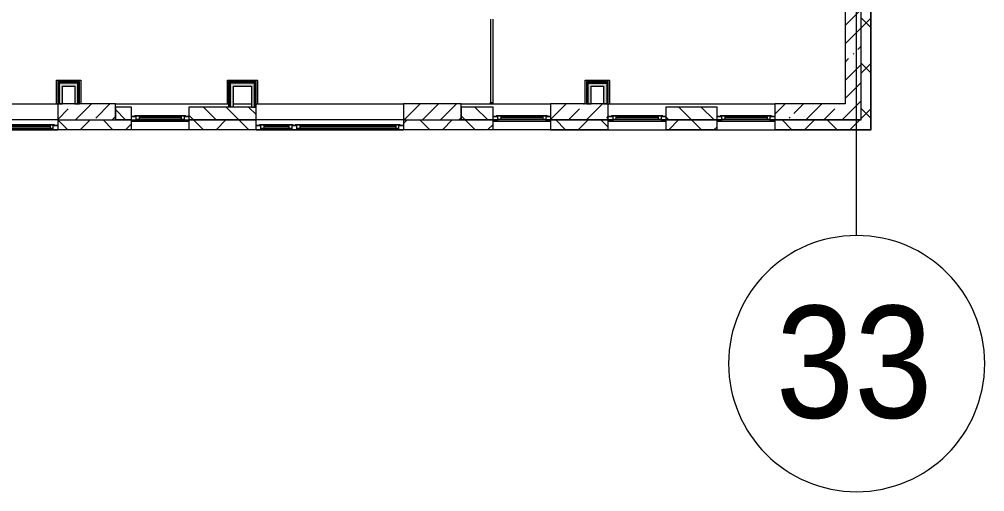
# Model space of a CAD drawing. Header units: millimetres. Extents: x 35143 to 244272, y -8553 to 29000.
# Drawn here: x 229192 to 244272, y -5906 to 1470 of the extents above; entities that cross this region are included whole.
import ezdxf

# ---------------------------------------------------------------- set-up
doc = ezdxf.new("R2010")
doc.units = ezdxf.units.MM
for name, color, linetype, lineweight, true_color in [('A-FLOR-2', 7, 'Continuous', 5, 0xaaaaaa), ('I-WALL-3', 7, 'Continuous', 5, 0xe7e7e7), ('I-WALL-4', 7, 'Continuous', 9, 0xe7e7e7)]:
    doc.layers.add(name, color=color, linetype=linetype, lineweight=lineweight, true_color=true_color)
for name, color, linetype, lineweight in [('A-GLAZ-1', 7, 'Continuous', 5), ('A-WALL', 7, 'Continuous', 9), ('A-WALL-4', 7, 'Continuous', 5), ('I-WALL-5', 7, 'Continuous', 5), ('S-COLS-1', 7, 'Continuous', 5), ('Оси', 7, 'Continuous', 9), ('Оси-1', 7, 'Continuous', 20)]:
    doc.layers.add(name, color=color, linetype=linetype, lineweight=lineweight)
doc.styles.add('Arial_1', font='arial.ttf', dxfattribs={"width": 0.9, "height": 1750})
pattern_1 = [(45, (117261.9, 0), (-353.5534, 353.5534), []), (135, (117261.9, 0), (-353.5534, -353.5534), [])]
pattern_2 = [(45, (117261.88, 0), (-285.1231, 285.1231), []), (45, (117547, 0), (-285.1231, 285.1231), [504.031, -100.806, 16.764, -84.042])]
pattern_3 = [(45, (117261.9, 0), (-530.33, 530.33), []), (135, (117261.9, 0), (-530.33, -530.33), [])]

# ---------------------------------------------------------------- blocks, each defined once
blk = doc.blocks.new('120_Окно_СКБ_1Ст - 120_Окно_СКБ_1Ст 900х2500_h_ с форточкой-22876038-2_1_2_птичка')
at = {"layer": 'A-GLAZ-1'}
for p, q in [((-450, -127), (-450, -57)), ((-450, -57), (-380, -57)), ((450, -57), (-450, -57)), ((-380, -127), (-450, -127)), ((-450, -127), (-400, -127)), ((-380, -127), (-400, -127)), ((-400, -127), (-400, -137)), ((-400, -137), (400, -137)), ((400, -137), (-400, -137)), ((-380, -57), (-380, -127)), ((380, -87), (-380, -87)), ((-380, -87), (-380, -127)), ((-330, -137), (-330, -87)), ((-330, -107), (330, -107)), ((330, -117), (-330, -117)), ((330, -137), (330, -87)), ((380, -127), (380, -57)), ((380, -57), (450, -57)), ((380, -127), (380, -87)), ((450, -127), (380, -127)), ((400, -127), (380, -127)), ((400, -127), (450, -127)), ((400, -137), (400, -127)), ((450, -57), (450, -127))]:
    blk.add_line(p, q, dxfattribs=at)
blk = doc.blocks.new('120_Окно_СКБ_2Ст_Фрамуга сверху - 120_Окно_СКБ_2Ст_2300х2500_h_ ДОО-22877051-2_1_2_птичка')
at = {"layer": 'A-GLAZ-1'}
for p, q in [((-1150, 13), (-1150, 83)), ((-1150, 83), (-1080, 83)), ((1150, 83), (-1150, 83)), ((-1080, 13), (-1150, 13)), ((-1150, 13), (-1100, 13)), ((-1080, 13), (-1100, 13)), ((-1100, 13), (-1100, 3)), ((-1100, 3), (540, 3)), ((540, 3), (-1100, 3)), ((-1080, 83), (-1080, 13)), ((-1080, 83), (1080, 83)), ((520, 53), (-1080, 53)), ((-1080, 53), (-1080, 13)), ((-1030, 3), (-1030, 53)), ((-1030, 33), (470, 33)), ((470, 23), (-1030, 23)), ((470, 3), (470, 53)), ((520, 13), (520, 83)), ((520, 83), (590, 83)), ((520, 13), (520, 53)), ((590, 13), (520, 13)), ((540, 13), (520, 13)), ((540, 13), (570, 13)), ((540, 13), (570, 13)), ((540, 3), (540, 13)), ((590, 13), (570, 13)), ((570, 13), (570, 3)), ((570, 3), (1100, 3)), ((1100, 3), (570, 3)), ((590, 83), (590, 13)), ((1080, 53), (590, 53)), ((590, 53), (590, 13)), ((640, 3), (640, 53)), ((640, 33), (1030, 33)), ((1030, 23), (640, 23)), ((1030, 3), (1030, 53)), ((1080, 13), (1080, 83)), ((1080, 83), (1150, 83)), ((1080, 13), (1080, 53)), ((1150, 13), (1080, 13)), ((1100, 13), (1080, 13)), ((1100, 13), (1150, 13)), ((1100, 3), (1100, 13)), ((1150, 83), (1150, 13))]:
    blk.add_line(p, q, dxfattribs=at)
blk = doc.blocks.new('120_Окно_СКБ_1Ст - 120_Окно_СКБ_1Ст 900х2500_h_ с форточкой-22876796-2_1_2_птичка')
at = {"layer": 'A-GLAZ-1'}
for p, q in [((-450, -127), (-450, -57)), ((-450, -57), (-380, -57)), ((450, -57), (-450, -57)), ((-380, -127), (-450, -127)), ((-450, -127), (-400, -127)), ((-380, -127), (-400, -127)), ((-400, -127), (-400, -137)), ((-400, -137), (400, -137)), ((400, -137), (-400, -137)), ((-380, -57), (-380, -127)), ((380, -87), (-380, -87)), ((-380, -87), (-380, -127)), ((-330, -137), (-330, -87)), ((-330, -107), (330, -107)), ((330, -117), (-330, -117)), ((330, -137), (330, -87)), ((380, -127), (380, -57)), ((380, -57), (450, -57)), ((380, -127), (380, -87)), ((450, -127), (380, -127)), ((400, -127), (380, -127)), ((400, -127), (450, -127)), ((400, -137), (400, -127)), ((450, -57), (450, -127))]:
    blk.add_line(p, q, dxfattribs=at)
blk = doc.blocks.new('Ось сетки - D8-29747960-2_1_2_птичка')
at = {"layer": 'Оси-1'}
for start, end in [(360, 180), (180, 360)]:
    blk.add_arc((0, 0), 4, start, end, dxfattribs=at)

msp = doc.modelspace()

# ---------------------------------------------------------------- hatches: boundary and pattern name
at = {"layer": 'A-WALL-4'}
h = msp.add_hatch(dxfattribs=at)
h.set_pattern_fill('FP_87', color=256, style=0, pattern_type=2)
h.set_pattern_definition(pattern_1)
h.paths.add_polyline_path([(242341.9, -250), (242491.9, -250), (242491.9, 7700), (242341.9, 7700), (242341.9, -100)])
h.paths.add_polyline_path([(242491.9, 10000), (242491.9, 11920), (242341.9, 11920), (242341.9, 10000)])
h.paths.add_polyline_path([(242491.9, 13120), (242491.9, 21400), (242341.9, 21400), (242341.9, 13120)])
h = msp.add_hatch(dxfattribs=at)
h.set_pattern_fill('FP_97', color=256, style=0, pattern_type=2)
h.set_pattern_definition([(135, (117261.88, 0), (-176.7767, -176.7767), [])])
h.paths.add_polyline_path([(239291.9, -100), (240091.9, -100), (240091.9, 100), (239291.9, 100)])
h.paths.add_polyline_path([(227421.1, -100), (227491.9, -100), (227491.9, 100), (226191.9, 100), (226191.9, -100), (226957.3, -100)])
h.paths.add_polyline_path([(236232.5, -100), (236591.9, -100), (236591.9, 100), (236091.9, 100), (236091.9, -100)])
h.paths.add_polyline_path([(230941.9, -100), (230941.9, 100), (230691.9, 100), (230691.9, -100)])
h.paths.add_polyline_path([(231841.9, -100), (232891.9, -100), (232891.9, 100), (231841.9, 100)])
h.paths.add_polyline_path([(212041.9, -100), (212041.9, 100), (211791.9, 100), (211791.9, -100)])
h.paths.add_polyline_path([(213044.5, -100), (216291.9, -100), (216290.8, 100), (212941.9, 100), (212941.9, -100)])
h.paths.add_polyline_path([(219891.9, -100), (220141.9, -100), (220141.9, 100), (219891.9, 100)])
h.paths.add_polyline_path([(221855.9, -100), (222091.9, -100), (222091.9, 100), (221041.9, 100), (221041.9, -100)])
h.paths.add_polyline_path([(218091.9, -100), (218991.9, -100), (218991.9, 100), (218091.9, 100)])
h.paths.add_polyline_path([(209798.2, -100), (209991.9, -100), (209991.9, 100), (209191.9, 100), (209191.9, -100), (209357.7, -100)])
h = msp.add_hatch(dxfattribs=at)
h.set_pattern_fill('FP_87', color=256, style=0, pattern_type=2)
h.set_pattern_definition(pattern_1)
h.paths.add_polyline_path([(239478.8, -250), (240091.9, -250), (240091.9, -100), (239291.9, -100), (239291.9, -250)])
h.paths.add_polyline_path([(237623.8, -250), (238391.9, -250), (238391.9, -100), (237491.9, -100), (237491.9, -250)])
h.paths.add_polyline_path([(242261.4, -250), (242341.9, -250), (242341.9, -100), (240991.9, -100), (240991.9, -250), (241333.9, -250)])
h.paths.add_polyline_path([(229791.9, -250), (230941.9, -250), (230941.9, -100), (229791.9, -100)])
h.paths.add_polyline_path([(224638.5, -250), (225291.9, -250), (225291.9, -100), (224391.9, -100), (224391.9, -250)])
h.paths.add_polyline_path([(226191.9, -250), (227491.9, -250), (227491.9, -100), (226191.9, -100)])
h.paths.add_polyline_path([(231841.9, -250), (232891.9, -250), (232891.9, -100), (231841.9, -100)])
h.paths.add_polyline_path([(236591.9, -250), (236591.9, -100), (235191.9, -100), (235191.9, -250), (236232.5, -250)])
h.paths.add_polyline_path([(219073.4, -250), (220141.9, -250), (220141.9, -100), (218091.9, -100), (218091.9, -250), (218991.9, -250)])
h.paths.add_polyline_path([(221041.9, -250), (222091.9, -250), (222091.9, -100), (221041.9, -100)])
h.paths.add_polyline_path([(216291.9, -250), (217191.9, -250), (217191.9, -100), (212941.9, -100), (212941.9, -250), (216290.8, -250)])
h.paths.add_polyline_path([(210891.9, -250), (212041.9, -250), (212041.9, -100), (210891.9, -100)])
h.paths.add_polyline_path([(206471.9, -250), (208291.9, -250), (208291.9, -100), (206471.9, -100)])
h.paths.add_polyline_path([(209334.4, -250), (209991.9, -250), (209991.9, -100), (209191.9, -100), (209191.9, -250)])
at = {"layer": 'I-WALL-3'}
for points in [[(229816.9, 150), (229866.9, 150), (229866.9, 475), (229816.9, 475), (229816.9, 230.5)], [(230056.9, 425), (230106.9, 425), (230106.9, 475), (229866.9, 475), (229866.9, 425)], [(232486.9, 100), (232536.9, 100), (232536.9, 475), (232486.9, 475), (232486.9, 230.5)], [(232816.9, 425), (232866.9, 425), (232866.9, 475), (232536.9, 475), (232536.9, 425)], [(230106.9, 150), (230106.9, 425), (230056.9, 425), (230056.9, 150)], [(232866.9, 100), (232866.9, 425), (232816.9, 425), (232816.9, 100)]]:
    msp.add_hatch(color=256, dxfattribs=at).paths.add_polyline_path(points)
at = {"layer": 'I-WALL-4'}
for points in [[(238316.9, 425), (238316.9, 475), (238076.9, 475), (238076.9, 425), (238126.9, 425)], [(238316.9, 150), (238366.9, 150), (238366.9, 475), (238316.9, 475), (238316.9, 230.5)], [(238126.9, 150), (238126.9, 425), (238076.9, 425), (238076.9, 150), (238087.5, 150)]]:
    msp.add_hatch(color=256, dxfattribs=at).paths.add_polyline_path(points)
at = {"layer": 'I-WALL-5'}
h = msp.add_hatch(dxfattribs=at)
h.set_pattern_fill('FP_95', color=256, style=0, pattern_type=2)
h.set_pattern_definition(pattern_2)
h.paths.add_polyline_path([(242091.9, -100), (242341.9, -100), (242341.9, 7700), (242091.9, 7700), (242091.9, 150)])
h = msp.add_hatch(dxfattribs=at)
h.set_pattern_fill('FP_187', color=256, style=0, pattern_type=2)
h.set_pattern_definition(pattern_3)
h.paths.add_polyline_path([(230119.4, 150), (230119.4, 475), (230106.9, 475), (230106.9, 150)])
h = msp.add_hatch(dxfattribs=at)
h.set_pattern_fill('FP_187', color=256, style=0, pattern_type=2)
h.set_pattern_definition(pattern_3)
h.paths.add_polyline_path([(230119.4, 150), (230131.9, 150), (230131.9, 487.5), (230119.4, 487.5), (230119.4, 230.5)])
h = msp.add_hatch(dxfattribs=at)
h.set_pattern_fill('FP_187', color=256, style=0, pattern_type=2)
h.set_pattern_definition(pattern_3)
h.paths.add_polyline_path([(232461.9, 100), (232474.4, 100), (232474.4, 500), (232461.9, 500), (232461.9, 230.5)])
h = msp.add_hatch(dxfattribs=at)
h.set_pattern_fill('FP_187', color=256, style=0, pattern_type=2)
h.set_pattern_definition(pattern_3)
h.paths.add_polyline_path([(232474.4, 100), (232486.9, 100), (232486.9, 487.5), (232474.4, 487.5), (232474.4, 230.5)])
h = msp.add_hatch(dxfattribs=at)
h.set_pattern_fill('FP_187', color=256, style=0, pattern_type=2)
h.set_pattern_definition(pattern_3)
h.paths.add_polyline_path([(238366.9, 150), (238379.4, 150), (238379.4, 487.5), (238366.9, 487.5), (238366.9, 230.5)])
h = msp.add_hatch(dxfattribs=at)
h.set_pattern_fill('FP_187', color=256, style=0, pattern_type=2)
h.set_pattern_definition(pattern_3)
h.paths.add_polyline_path([(238379.4, 150), (238391.9, 150), (238391.9, 500), (238379.4, 500), (238379.4, 230.5)])
h = msp.add_hatch(dxfattribs=at)
h.set_pattern_fill('FP_95', color=256, style=0, pattern_type=2)
h.set_pattern_definition(pattern_2)
h.paths.add_polyline_path([(242091.9, -100), (242091.9, 150), (240991.9, 150), (240991.9, -100), (241333.9, -100)])
at = {"layer": 'S-COLS-1'}
h = msp.add_hatch(dxfattribs=at)
h.set_pattern_fill('FP_95', color=256, style=0, pattern_type=2)
h.set_pattern_definition(pattern_2)
h.paths.add_polyline_path([(230691.9, -100), (230691.9, 150), (229791.9, 150), (229791.9, -100), (230203.6, -100)])
h = msp.add_hatch(dxfattribs=at)
h.set_pattern_fill('FP_95', color=256, style=0, pattern_type=2)
h.set_pattern_definition(pattern_2)
h.paths.add_polyline_path([(236091.9, -100), (236091.9, 150), (235191.9, 150), (235191.9, -100), (235768.7, -100)])
h = msp.add_hatch(dxfattribs=at)
h.set_pattern_fill('FP_95', color=256, style=0, pattern_type=2)
h.set_pattern_definition(pattern_2)
h.paths.add_polyline_path([(237491.9, -100), (238391.9, -100), (238391.9, 150), (237491.9, 150)])

# ---------------------------------------------------------------- linework, layer by layer
at = {"layer": 'A-FLOR-2'}
for p, q in [((229770.9, 150), (229770.9, 521)), ((229770.9, 521), (230150.9, 521)), ((230150.9, 521), (230150.9, 150)), ((232441.9, 150), (232441.9, 520)), ((232441.9, 520), (232912.9, 520)), ((232912.9, 520), (232912.9, 150)), ((238030.9, 150), (238030.9, 521)), ((238030.9, 521), (238410.9, 521)), ((238410.9, 521), (238410.9, 150)), ((236551.9, 150), (236551.9, 170)), ((236590.9, 170), (236590.9, 150))]:
    msp.add_line(p, q, dxfattribs=at)
at = {"layer": 'A-WALL'}
for p, q in [((242491.9, -250), (242491.9, 7700)), ((242494.9, -253), (242494.9, 7700)), ((229804.4, 487.5), (229804.4, 150)), ((230119.4, 487.5), (229804.4, 487.5)), ((229816.9, 475), (229816.9, 150)), ((230106.9, 475), (229816.9, 475)), ((230106.9, 150), (230106.9, 475)), ((230119.4, 150), (230119.4, 487.5)), ((232474.4, 487.5), (232474.4, 100)), ((232879.4, 487.5), (232474.4, 487.5)), ((232486.9, 475), (232486.9, 100)), ((232866.9, 475), (232486.9, 475)), ((232866.9, 100), (232866.9, 475)), ((232879.4, 100), (232879.4, 487.5)), ((238064.4, 487.5), (238379.4, 487.5)), ((238064.4, 150), (238064.4, 487.5)), ((238076.9, 475), (238366.9, 475)), ((238076.9, 150), (238076.9, 475)), ((238366.9, 475), (238366.9, 150)), ((238379.4, 487.5), (238379.4, 150)), ((230691.9, -100), (230941.9, -100)), ((230941.9, -100), (230691.9, -100)), ((231841.9, -100), (232891.9, -100)), ((232891.9, -100), (231841.9, -100)), ((236091.9, -100), (236591.9, -100)), ((236591.9, -100), (236091.9, -100)), ((239291.9, -100), (240091.9, -100)), ((240091.9, -100), (239291.9, -100)), ((229791.9, -250), (230941.9, -250)), ((229791.9, -253), (230941.9, -253)), ((231841.9, -250), (232891.9, -250)), ((231841.9, -253), (232891.9, -253)), ((235191.9, -250), (236591.9, -250)), ((235191.9, -253), (236591.9, -253)), ((237491.9, -250), (238391.9, -250)), ((237491.9, -253), (238391.9, -253)), ((239291.9, -250), (240091.9, -250)), ((239291.9, -253), (240091.9, -253)), ((240991.9, -250), (242491.9, -250)), ((240991.9, -253), (242494.9, -253))]:
    msp.add_line(p, q, dxfattribs=at)
at = {"layer": 'A-WALL-4'}
for p, q in [((242499.9, -258), (242499.9, 21558)), ((230941.9, 100), (230691.9, 100)), ((230691.9, 100), (230691.9, -100)), ((230941.9, -258), (230941.9, 100)), ((232816.9, 100), (231841.9, 100)), ((231841.9, 100), (231841.9, -258)), ((232891.9, -258), (232891.9, 100)), ((236591.9, 100), (236091.9, 100)), ((236091.9, 100), (236091.9, -100)), ((236591.9, -258), (236591.9, 100)), ((240091.9, 100), (239291.9, 100)), ((239291.9, 100), (239291.9, -258)), ((240091.9, -258), (240091.9, 100)), ((229791.9, -100), (229791.9, -258)), ((229791.9, -100), (230691.9, -100)), ((230941.9, -100), (231841.9, -100)), ((235191.9, -100), (235191.9, -258)), ((235191.9, -100), (236091.9, -100)), ((238391.9, -100), (237491.9, -100)), ((237491.9, -100), (237491.9, -258)), ((238391.9, -258), (238391.9, -100)), ((242341.9, -100), (240991.9, -100)), ((240991.9, -100), (240991.9, -258)), ((237491.9, -258), (224391.9, -258)), ((237491.9, -258), (242499.9, -258))]:
    msp.add_line(p, q, dxfattribs=at)
at = {"layer": 'I-WALL-5'}
for p, q in [((242091.9, 10000), (242091.9, 150)), ((242341.9, -100), (242341.9, 10000)), ((236551.9, 1470), (236551.9, 170)), ((236591.9, 170), (236591.9, 1470)), ((229791.9, 500), (229791.9, 150)), ((230131.9, 500), (229791.9, 500)), ((230131.9, 150), (230131.9, 500)), ((232461.9, 500), (232461.9, 100)), ((232891.9, 500), (232461.9, 500)), ((232891.9, 100), (232891.9, 500)), ((238391.9, 500), (238051.9, 500)), ((238051.9, 500), (238051.9, 150)), ((238391.9, 150), (238391.9, 500)), ((229866.9, 150), (229866.9, 425)), ((229866.9, 425), (230056.9, 425)), ((230056.9, 425), (230056.9, 150)), ((232536.9, 100), (232536.9, 425)), ((232536.9, 425), (232816.9, 425)), ((232816.9, 425), (232816.9, 100)), ((238126.9, 425), (238316.9, 425)), ((238126.9, 150), (238126.9, 425)), ((238316.9, 425), (238316.9, 150)), ((236551.9, 170), (236591.9, 170)), ((227011.9, 150), (229791.9, 150)), ((229791.9, 150), (229866.9, 150)), ((230056.9, 150), (230131.9, 150)), ((230691.9, 150), (232461.9, 150)), ((232536.9, 150), (232816.9, 150)), ((232816.9, 100), (232891.9, 100)), ((232891.9, 150), (235191.9, 150)), ((236091.9, 150), (237491.9, 150)), ((238051.9, 150), (238126.9, 150)), ((238316.9, 150), (238391.9, 150)), ((238391.9, 150), (240991.9, 150)), ((242091.9, 150), (240991.9, 150)), ((240991.9, 150), (240991.9, -100)), ((229791.9, -100), (227491.9, -100)), ((235191.9, -100), (232891.9, -100)), ((237491.9, -100), (236591.9, -100)), ((239291.9, -100), (238391.9, -100)), ((240991.9, -100), (240091.9, -100)), ((240991.9, -100), (242341.9, -100))]:
    msp.add_line(p, q, dxfattribs=at)
at = {"layer": 'S-COLS-1'}
for p, q in [((230691.9, 150), (229791.9, 150)), ((229791.9, 150), (229791.9, -100)), ((230691.9, 100), (230691.9, 150)), ((230691.9, -100), (230691.9, 100)), ((236091.9, 150), (235191.9, 150)), ((235191.9, 150), (235191.9, -100)), ((236091.9, 100), (236091.9, 150)), ((236091.9, -100), (236091.9, 100)), ((238391.9, 150), (237491.9, 150)), ((237491.9, 150), (237491.9, -100)), ((238391.9, -100), (238391.9, 150)), ((229791.9, -100), (230691.9, -100)), ((235191.9, -100), (236091.9, -100)), ((237491.9, -100), (238391.9, -100))]:
    msp.add_line(p, q, dxfattribs=at)
at = {"layer": 'Оси'}
msp.add_line((242271.9, -1906.3), (242271.9, 9979), dxfattribs=at)

# ---------------------------------------------------------------- block references
at = {"layer": 'A-GLAZ-1', "rotation": 180}
for name, p in [('120_Окно_СКБ_1Ст - 120_Окно_СКБ_1Ст 900х2500_h_ с форточкой-22876796-2_1_2_птичка', (231391.9, -175)), ('120_Окно_СКБ_1Ст - 120_Окно_СКБ_1Ст 900х2500_h_ с форточкой-22876038-2_1_2_птичка', (237041.9, -175)), ('120_Окно_СКБ_1Ст - 120_Окно_СКБ_1Ст 900х2500_h_ с форточкой-22876038-2_1_2_птичка', (238841.9, -175)), ('120_Окно_СКБ_1Ст - 120_Окно_СКБ_1Ст 900х2500_h_ с форточкой-22876038-2_1_2_птичка', (240541.9, -175)), ('120_Окно_СКБ_2Ст_Фрамуга сверху - 120_Окно_СКБ_2Ст_2300х2500_h_ ДОО-22877051-2_1_2_птичка', (228641.9, -175)), ('120_Окно_СКБ_2Ст_Фрамуга сверху - 120_Окно_СКБ_2Ст_2300х2500_h_ ДОО-22877051-2_1_2_птичка', (234041.9, -175))]:
    msp.add_blockref(name, p, dxfattribs=at)
at = {"layer": 'Оси-1', "xscale": 499.9999999999995, "yscale": 499.9999999999995, "zscale": 499.9999999999995}
msp.add_blockref('Ось сетки - D8-29747960-2_1_2_птичка', (242271.9, -3906.3), dxfattribs=at)

# ---------------------------------------------------------------- texts
at = {"layer": 'Оси', "insert": (241008.8, -3003), "char_height": 1750, "width": 3030.379, "attachment_point": 1, "style": 'Arial_1'}
msp.add_mtext('33', dxfattribs=at)

doc.saveas('drawing.dxf')
